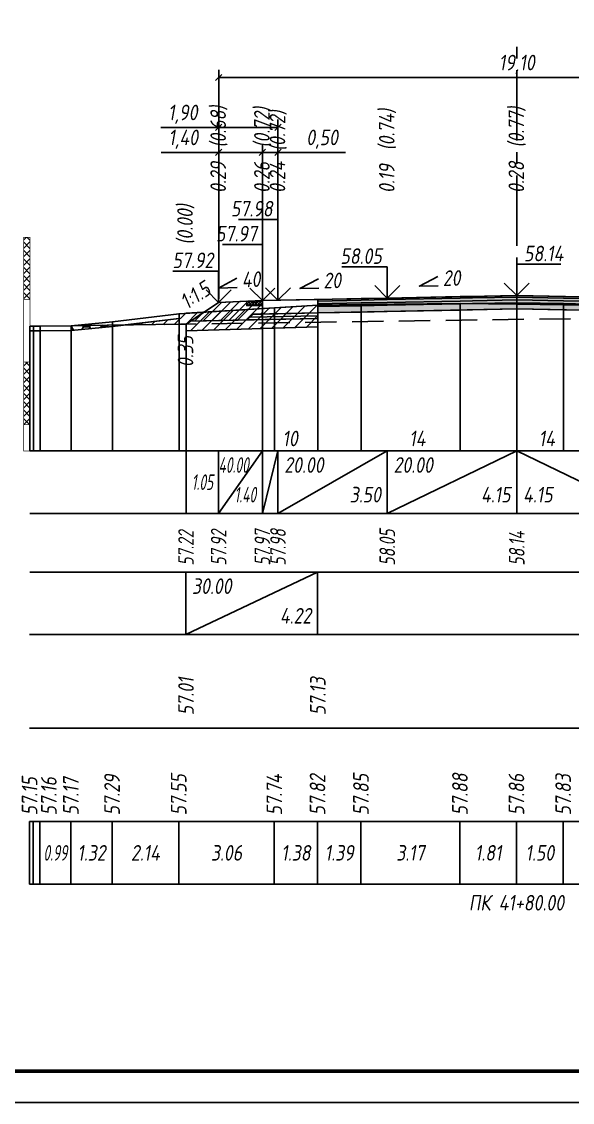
# Model space of a CAD drawing. Extents: x -717 to 1451, y -133302 to 233.
# Drawn here: x 78.7 to 166.9, y -65762.4 to -65589.2 of the extents above; entities that cross this region are included whole.
import ezdxf
from ezdxf.enums import TextEntityAlignment as Align

# ---------------------------------------------------------------- set-up
doc = ezdxf.new("R2010")
doc.units = 0
doc.linetypes.add('осевая2', pattern=[1.125, 0.75, -0.125, 0.125, -0.125])
doc.linetypes.add('штриховая', pattern=[0.75, 0.5, -0.25])
for name, color, linetype in [('Интерполированный поперечник', 2, 'Continuous'), ('Код_510', 7, 'Continuous'), ('Код_514', 1, 'Continuous'), ('Код_516', 1, 'Continuous'), ('Контур_0', 7, 'Continuous'), ('Контур_2521', 7, 'Continuous'), ('Контур_2564', 7, 'Continuous'), ('Контур_2660', 7, 'Continuous'), ('Контур_2665', 7, 'Continuous'), ('Контур_400', 7, 'Continuous'), ('Контур_508', 7, 'Continuous'), ('Контур_512', 7, 'Continuous'), ('Контур_513', 7, 'Continuous'), ('Контур_818', 7, 'Continuous'), ('Красный поперечник', 1, 'Continuous'), ('Линейка абсолютных высот', 7, 'Continuous'), ('Объём_2501', 7, 'Continuous'), ('Объём_2564', 7, 'Continuous'), ('Объём_2650', 7, 'Continuous'), ('Объём_2660', 7, 'Continuous'), ('Объём_2661', 7, 'Continuous'), ('Объём_2665', 7, 'Continuous'), ('Объём_2666', 7, 'Continuous'), ('Объём_2667', 7, 'Continuous'), ('Объём_2668', 7, 'Continuous'), ('Объём_2669', 7, 'Continuous'), ('Объём_2675', 7, 'Continuous'), ('Объём_2753', 7, 'Continuous'), ('Ось', 1, 'осевая2'), ('Откосы', 7, 'Continuous'), ('Отметки покрытия', 7, 'Continuous'), ('Подписи поперечников', 7, 'Continuous'), ('Рабочие отметки', 7, 'Continuous'), ('Рабочие отметки доп.', 7, 'Continuous'), ('Слои выравнивания', 7, 'Continuous'), ('Таблица', 7, 'Continuous'), ('Уклоны проезжей части', 7, 'Continuous'), ('Черный поперечник', 3, 'Continuous')]:
    doc.layers.add(name, color=color, linetype=linetype)
for name, color, linetype, true_color in [('Контур_2540', 2, 'Continuous', 0xffff00), ('Контур_2560', 2, 'Continuous', 0xffff00), ('Контур_2561', 7, 'Continuous', 0xff8040), ('Контур_2562', 3, 'Continuous', 0x00ff00), ('Контур_2563', 7, 'Continuous', 0xff8000), ('Контур_2570', 7, 'Continuous', 0x80ff00), ('Контур_2725', 7, 'Continuous', 0x323232), ('Контур_2736', 4, 'Continuous', 0x00ffff), ('Контур_2737', 4, 'Continuous', 0x00ffff), ('Контур_2738', 4, 'Continuous', 0x00ffff), ('Контур_2739', 4, 'Continuous', 0x00ffff), ('Контур_2741', 4, 'Continuous', 0x00ffff), ('Контур_2742', 4, 'Continuous', 0x00ffff), ('Контур_2743', 4, 'Continuous', 0x00ffff), ('Контур_2744', 7, 'Continuous', 0xa4ffff), ('Контур_2745', 7, 'Continuous', 0xa4ffff), ('Контур_2747', 4, 'Continuous', 0x00ffff), ('Контур_2748', 4, 'Continuous', 0x00ffff), ('Контур_2749', 4, 'Continuous', 0x00ffff), ('Контур_2750', 4, 'Continuous', 0x00ffff), ('Контур_2751', 4, 'Continuous', 0x00ffff), ('Контур_2752', 4, 'Continuous', 0x00ffff), ('Контур_2760', 7, 'Continuous', 0x323232), ('Контур_2761', 7, 'Continuous', 0x323232), ('Контур_2762', 7, 'Continuous', 0x323232), ('Контур_2763', 7, 'Continuous', 0x323232), ('Контур_402', 7, 'Continuous', 0xff6464), ('Контур_703', 4, 'Continuous', 0x00ffff), ('Контур_705', 4, 'Continuous', 0x00ffff), ('Контур_707', 4, 'Continuous', 0x00ffff), ('Контур_720', 131, 'Continuous', 0xaaffff), ('Объём_2500', 7, 'Continuous', 0xc0c0c0), ('Объём_2520', 7, 'Continuous', 0x80ffff), ('Объём_2540', 2, 'Continuous', 0xffff00), ('Объём_2560', 2, 'Continuous', 0xffff00), ('Объём_2561', 7, 'Continuous', 0xff8040), ('Объём_2562', 3, 'Continuous', 0x00ff00), ('Объём_2563', 7, 'Continuous', 0xff8000), ('Объём_2600', 7, 'Continuous', 0x808000), ('Объём_2746', 2, 'Continuous', 0xffff00)]:
    doc.layers.add(name, color=color, linetype=linetype, true_color=true_color)
doc.styles.get("Standard").update_dxf_attribs({"font": 'txt', "height": 2.5})
doc.styles.add('М', font='romand.shx', dxfattribs={"width": 0.8, "oblique": 10, "height": 2.5})
doc.dimstyles.new('ISO-25', dxfattribs={"dimtxt": 2.5, "dimasz": 2.5, "dimexe": 1.25, "dimexo": 0.625, "dimtad": 1, "dimtxsty": 'Standard', "dimcen": 2.5, "dimadec": 0, "dimazin": 0, "dimtfac": 1, "dimtmove": 0, "dimatfit": 3, "dimfxl": 1, "dimarcsym": 0})
pattern_1 = [(45.0000013, (0, 0), (-0.67351924, 0.673519211), []), (135.0000003, (0, 0), (-0.673519222, -0.67351923), [])]

# ---------------------------------------------------------------- blocks, each defined once
blk = doc.blocks.new('_Oblique')
at = {"color": 0, "linetype": 'ByBlock', "lineweight": -2}
blk.add_line((-0.5, -0.5), (0.5, 0.5), dxfattribs=at)
blk = doc.blocks.new('*D1580')
at = {"color": 0, "lineweight": -2, "transparency": 16777216}
for p, q in [((110.23, -65633.61), (110.23, -65608.89)), ((117.23, -65633.33), (117.23, -65608.89)), ((110.23, -65610.14), (101.02, -65610.14)), ((117.23, -65610.14), (110.23, -65610.14))]:
    blk.add_line(p, q, dxfattribs=at)
at = {"layer": 'Defpoints', "color": 0, "transparency": 16777216}
for p in [(117.23, -65610.14), (117.23, -65633.96), (110.23, -65634.24)]:
    blk.add_point(p, dxfattribs=at)
at = {"color": 0, "lineweight": -2, "transparency": 16777216, "rotation": 180}
blk.add_blockref('_Oblique', (110.23, -65610.14), dxfattribs=at)
at = {"color": 0, "lineweight": -2, "transparency": 16777216}
blk.add_blockref('_Oblique', (117.23, -65610.14), dxfattribs=at)
at = {"color": 0, "transparency": 16777216, "insert": (104.56, -65608.03), "char_height": 2.5, "width": 8.75, "attachment_point": 5, "style": 'М'}
blk.add_mtext('1,40', dxfattribs=at)
blk = doc.blocks.new('*D1582')
at = {"color": 0, "lineweight": -2, "transparency": 16777216}
for p, q in [((117.23, -65633.33), (117.23, -65608.89)), ((119.73, -65633.28), (119.73, -65608.89)), ((117.23, -65610.14), (119.73, -65610.14)), ((119.73, -65610.14), (130.56, -65610.14))]:
    blk.add_line(p, q, dxfattribs=at)
at = {"layer": 'Defpoints', "color": 0, "transparency": 16777216}
for p in [(119.73, -65610.14), (117.23, -65633.96), (119.73, -65633.91)]:
    blk.add_point(p, dxfattribs=at)
at = {"color": 0, "lineweight": -2, "transparency": 16777216, "rotation": 180}
blk.add_blockref('_Oblique', (117.23, -65610.14), dxfattribs=at)
at = {"color": 0, "lineweight": -2, "transparency": 16777216}
blk.add_blockref('_Oblique', (119.73, -65610.14), dxfattribs=at)
at = {"color": 0, "transparency": 16777216, "insert": (126.8, -65608.03), "char_height": 2.5, "width": 9.1667, "attachment_point": 5, "style": 'М'}
blk.add_mtext('0,50', dxfattribs=at)
blk = doc.blocks.new('*D1585')
at = {"color": 0, "lineweight": -2, "transparency": 16777216}
for p, q in [((110.23, -65606.14), (100.95, -65606.14)), ((110.23, -65633.61), (110.23, -65604.89)), ((119.73, -65606.14), (110.23, -65606.14)), ((119.73, -65633.28), (119.73, -65604.89))]:
    blk.add_line(p, q, dxfattribs=at)
at = {"layer": 'Defpoints', "color": 0, "transparency": 16777216}
for p in [(119.73, -65606.14), (119.73, -65633.91), (110.23, -65634.24)]:
    blk.add_point(p, dxfattribs=at)
at = {"color": 0, "lineweight": -2, "transparency": 16777216, "rotation": 180}
blk.add_blockref('_Oblique', (110.23, -65606.14), dxfattribs=at)
at = {"color": 0, "lineweight": -2, "transparency": 16777216}
blk.add_blockref('_Oblique', (119.73, -65606.14), dxfattribs=at)
at = {"color": 0, "transparency": 16777216, "insert": (104.49, -65604.03), "char_height": 2.5, "width": 8.75, "attachment_point": 5, "style": 'М'}
blk.add_mtext('1,90', dxfattribs=at)
blk = doc.blocks.new('*D1586')
at = {"color": 0, "lineweight": -2, "transparency": 16777216}
for p, q in [((110.23, -65633.61), (110.23, -65596.89)), ((205.73, -65633.61), (205.73, -65596.89)), ((110.23, -65598.14), (205.73, -65598.14))]:
    blk.add_line(p, q, dxfattribs=at)
at = {"layer": 'Defpoints', "color": 0, "transparency": 16777216}
for p in [(205.73, -65598.14), (110.23, -65634.24), (205.73, -65634.24)]:
    blk.add_point(p, dxfattribs=at)
at = {"color": 0, "lineweight": -2, "transparency": 16777216, "rotation": 180}
blk.add_blockref('_Oblique', (110.23, -65598.14), dxfattribs=at)
at = {"color": 0, "lineweight": -2, "transparency": 16777216}
blk.add_blockref('_Oblique', (205.73, -65598.14), dxfattribs=at)
at = {"color": 0, "transparency": 16777216, "insert": (157.98, -65596.03), "char_height": 2.5, "width": 10.4167, "attachment_point": 5, "style": 'М'}
blk.add_mtext('19,10', dxfattribs=at)

msp = doc.modelspace()

# ---------------------------------------------------------------- hatches: boundary and pattern name
h = msp.add_hatch()
h.set_pattern_fill('ANSI37', color=256, scale=0.1)
h.set_pattern_definition([(45, (115.97896, -65634.19558), (-0.22451, 0.22451), []), (135, (115.97896, -65634.19558), (-0.22451, -0.22451), [])])
h.paths.add_polyline_path([(114.729, -65633.995), (114.729, -65634.698), (117.229, -65634.698), (117.229, -65633.896), (115.972, -65634.196)])
at = {"layer": 'Линейка абсолютных высот'}
h = msp.add_hatch(dxfattribs=at)
h.set_pattern_fill('ANSI37', scale=0.3, style=0)
h.set_pattern_definition(pattern_1)
h.paths.add_polyline_path([(80, -65633.761), (80, -65623.761), (79, -65623.761), (79, -65633.761)])
h = msp.add_hatch(dxfattribs=at)
h.set_pattern_fill('ANSI37', scale=0.3, style=0)
h.set_pattern_definition(pattern_1)
h.paths.add_polyline_path([(80, -65653.761), (80, -65643.761), (79, -65643.761), (79, -65653.761)])
at = {"layer": 'Объём_2563'}
h = msp.add_hatch(dxfattribs=at)
h.set_pattern_fill('ANSI31', color=256, scale=0.3)
h.paths.add_polyline_path([(110.229, -65634.175), (114.729, -65633.995), (114.729, -65634.698), (117.229, -65634.698), (117.229, -65636.045), (115.729, -65636.075), (114.811, -65636.994), (105.729, -65637.175)])
at = {"layer": 'Объём_2600'}
h = msp.add_hatch(dxfattribs=at)
h.set_pattern_fill('ANSI31', color=6, scale=0.4)
h.paths.add_polyline_path([(105, -65638.72), (105, -65637.661), (95.264, -65637.799), (103.888, -65636.751), (103.888, -65636.001), (126.115, -65634.652), (126.115, -65638.086)])
h = msp.add_hatch(dxfattribs=at)
h.set_pattern_fill('HONEY', color=5, scale=0.3)
h.paths.add_polyline_path([(93.213, -65638.048), (86.612, -65638.67), (86.612, -65637.92), (95.264, -65637.799)])
at = {"layer": 'Слои выравнивания'}
for color, points in [(2, [(126.115, -65633.718), (133.074, -65633.579), (137.229, -65633.495), (148.925, -65633.262), (150.862, -65633.223), (157.979, -65633.08), (157.979, -65633.33), (150.862, -65633.473), (148.925, -65633.512), (137.229, -65633.745), (133.074, -65633.829), (126.115, -65633.968)]), (3, [(126.115, -65633.968), (133.074, -65633.829), (137.229, -65633.745), (148.925, -65633.512), (150.862, -65633.473), (157.979, -65633.33), (157.979, -65633.78), (150.862, -65633.923), (148.925, -65633.962), (137.229, -65634.195), (133.074, -65634.279), (126.115, -65634.418)]), (4, [(126.115, -65634.418), (133.074, -65634.279), (137.229, -65634.195), (148.925, -65633.962), (150.862, -65633.923), (157.979, -65633.78), (157.979, -65634.23), (150.862, -65634.373), (148.925, -65634.412), (137.229, -65634.645), (133.074, -65634.729), (126.115, -65634.868)]), (2, [(157.979, -65633.08), (165.456, -65633.23), (171.274, -65633.346), (171.274, -65633.596), (165.456, -65633.48), (157.979, -65633.33)]), (3, [(157.979, -65633.33), (165.456, -65633.48), (171.274, -65633.596), (171.274, -65634.046), (165.456, -65633.93), (157.979, -65633.78)]), (4, [(157.979, -65633.78), (165.456, -65633.93), (171.274, -65634.046), (171.274, -65634.496), (165.456, -65634.38), (157.979, -65634.23)]), (5, [(126.115, -65634.868), (133.074, -65634.729), (137.229, -65634.645), (148.925, -65634.412), (150.862, -65634.373), (157.979, -65634.23), (157.979, -65635.23), (150.862, -65635.373), (148.925, -65635.412), (137.229, -65635.645), (133.074, -65635.729), (126.115, -65635.868)]), (5, [(157.979, -65634.23), (165.456, -65634.38), (171.274, -65634.496), (171.274, -65635.496), (165.456, -65635.38), (157.979, -65635.23)])]:
    msp.add_hatch(color=color, dxfattribs=at).paths.add_polyline_path(points)

# ---------------------------------------------------------------- linework, layer by layer
at = {"flags": 128}
msp.add_lwpolyline([(-30.054, -65762.421), (389.946, -65762.421), (389.946, -65465.421), (-30.054, -65465.421)], close=True, dxfattribs=at)
at = {"const_width": 0.6, "flags": 128}
msp.add_lwpolyline([(-10.054, -65757.421), (384.946, -65757.421), (384.946, -65470.421), (-10.054, -65470.421)], close=True, dxfattribs=at)
msp.add_lwpolyline([(114.729, -65633.995), (114.729, -65634.698), (117.229, -65634.698), (117.229, -65633.896), (115.972, -65634.196), (114.729, -65633.995)])
at = {"layer": 'Интерполированный поперечник', "linetype": 'штриховая', "ltscale": 10, "flags": 128}
msp.add_lwpolyline([(86.612, -65637.92), (215.697, -65636.102)], dxfattribs=at)
at = {"layer": 'Код_510'}
for p, q in [((79.946, -65727.421), (79.946, -65717.421)), ((80.534, -65727.421), (80.534, -65717.421)), ((81.587, -65727.421), (81.587, -65717.421)), ((86.557, -65727.421), (86.557, -65717.421)), ((93.158, -65727.421), (93.158, -65717.421)), ((103.834, -65727.421), (103.834, -65717.421)), ((119.141, -65727.421), (119.141, -65717.421)), ((126.06, -65727.421), (126.06, -65717.421)), ((133.02, -65727.421), (133.02, -65717.421)), ((148.871, -65727.421), (148.871, -65717.421)), ((157.925, -65727.421), (157.925, -65717.421)), ((165.402, -65727.421), (165.402, -65717.421))]:
    msp.add_line(p, q, dxfattribs=at)
at = {"layer": 'Код_514'}
for p, q in [((105, -65668), (105, -65658)), ((110.229, -65668), (110.229, -65658)), ((110.229, -65668), (117.229, -65658)), ((117.229, -65668), (117.229, -65658)), ((117.229, -65668), (119.729, -65658)), ((119.729, -65668), (119.729, -65658)), ((119.729, -65668), (137.229, -65658)), ((137.229, -65668), (137.229, -65658)), ((137.229, -65668), (157.979, -65658)), ((157.979, -65668), (157.979, -65658)), ((157.979, -65658), (178.729, -65668))]:
    msp.add_line(p, q, dxfattribs=at)
at = {"layer": 'Код_516'}
for p, q in [((104.946, -65687.421), (104.946, -65677.421)), ((104.946, -65687.421), (126.06, -65677.421)), ((126.06, -65687.421), (126.06, -65677.421))]:
    msp.add_line(p, q, dxfattribs=at)
at = {"layer": 'Контур_0', "flags": 128}
for points in [[(110.229, -65634.175), (105, -65637.661), (105, -65637.661), (105, -65637.661), (105, -65637.661), (105, -65637.661), (105, -65637.661), (105, -65637.661), (105, -65637.661), (105, -65637.661), (105, -65637.661), (105, -65637.661), (105, -65637.661), (105, -65637.661), (105, -65637.661), (105, -65637.661)], [(110.229, -65634.175), (105, -65637.661), (105, -65637.661), (105, -65637.661), (105, -65637.661), (105, -65637.661), (105, -65637.661), (105, -65637.661), (105, -65637.661), (105, -65637.661), (105, -65637.661), (105, -65637.661), (105, -65637.661), (105, -65637.661), (105, -65637.661), (105, -65637.661), (105, -65637.661), (105, -65637.661), (105, -65637.661), (105, -65637.661), (105, -65637.661), (105, -65637.661), (105, -65637.661), (105, -65637.661), (105, -65637.661), (105, -65637.661), (105, -65637.661), (105, -65637.661), (105, -65637.661), (105, -65637.661)], [(119.729, -65635.995), (117.229, -65636.045), (117.229, -65633.895), (126.115, -65633.718), (126.115, -65635.868), (119.729, -65635.995), (119.729, -65635.995)], [(115.729, -65636.075), (126.115, -65635.868), (126.115, -65636.768), (114.811, -65636.994), (115.729, -65636.075), (115.729, -65636.075)], [(105.729, -65637.175), (114.811, -65636.994), (115.729, -65636.075), (117.229, -65636.045)]]:
    msp.add_lwpolyline(points, dxfattribs=at)
at = {"layer": 'Контур_2521', "color": 250, "flags": 128}
msp.add_lwpolyline([(115.27, -65636.535), (126.115, -65636.318)], dxfattribs=at)
at = {"layer": 'Контур_2540', "flags": 128}
msp.add_lwpolyline([(105.729, -65637.175), (126.115, -65636.768), (126.115, -65638.086), (105, -65638.72), (105, -65637.661), (105.729, -65637.175), (105.729, -65637.175)], dxfattribs=at)
at = {"layer": 'Контур_2560', "flags": 128}
msp.add_lwpolyline([(110.229, -65634.175), (110.229, -65634.175), (110.229, -65634.175), (117.229, -65633.895)], dxfattribs=at)
at = {"layer": 'Контур_2561', "flags": 128}
msp.add_lwpolyline([(117.229, -65633.895), (117.229, -65633.895), (110.229, -65634.175), (110.229, -65634.175), (117.229, -65633.895)], dxfattribs=at)
at = {"layer": 'Контур_2562', "flags": 128}
msp.add_lwpolyline([(110.229, -65634.175), (110.229, -65634.175), (110.229, -65634.175), (110.229, -65634.175), (110.229, -65634.175)], dxfattribs=at)
at = {"layer": 'Контур_2563', "flags": 128}
msp.add_lwpolyline([(110.229, -65634.175), (117.229, -65633.895), (117.229, -65636.045), (115.729, -65636.075), (114.811, -65636.994), (105.729, -65637.175), (110.229, -65634.175), (110.229, -65634.175)], dxfattribs=at)
at = {"layer": 'Контур_2564', "flags": 128}
msp.add_lwpolyline([(110.229, -65634.175), (117.229, -65633.895)], dxfattribs=at)
at = {"layer": 'Контур_2570', "flags": 128}
msp.add_lwpolyline([(80, -65638.75), (80.588, -65638.731), (81.641, -65638.731), (86.612, -65638.67), (86.612, -65638.67), (93.213, -65638.048), (103.888, -65636.751), (103.888, -65636.001), (119.195, -65635.07), (126.115, -65634.652), (133.074, -65634.515), (148.925, -65634.343), (157.979, -65634.483), (165.456, -65634.599), (171.274, -65634.68)], dxfattribs=at)
at = {"layer": 'Контур_2660', "flags": 128}
msp.add_lwpolyline([(105, -65638.72), (126.115, -65638.086)], dxfattribs=at)
at = {"layer": 'Контур_2665', "flags": 128}
msp.add_lwpolyline([(110.229, -65634.175), (110.229, -65634.175)], dxfattribs=at)
at = {"layer": 'Контур_2725', "flags": 128}
msp.add_lwpolyline([(126.115, -65635.868), (133.074, -65635.729), (137.229, -65635.645), (148.925, -65635.412), (150.862, -65635.373), (157.979, -65635.23), (165.456, -65635.38), (171.274, -65635.496)], dxfattribs=at)
at = {"layer": 'Контур_2736', "flags": 128}
msp.add_lwpolyline([(110.229, -65634.175), (105, -65637.661)], dxfattribs=at)
at = {"layer": 'Контур_2737', "flags": 128}
msp.add_lwpolyline([(105, -65637.661), (105, -65637.661)], dxfattribs=at)
at = {"layer": 'Контур_2738', "flags": 128}
msp.add_lwpolyline([(105, -65637.661), (105, -65637.661)], dxfattribs=at)
at = {"layer": 'Контур_2739', "flags": 128}
msp.add_lwpolyline([(105, -65637.661), (105, -65637.661)], dxfattribs=at)
at = {"layer": 'Контур_2741', "flags": 128}
msp.add_lwpolyline([(105, -65637.661), (105, -65637.661)], dxfattribs=at)
at = {"layer": 'Контур_2742', "flags": 128}
msp.add_lwpolyline([(105, -65637.661), (105, -65637.661)], dxfattribs=at)
at = {"layer": 'Контур_2743', "flags": 128}
msp.add_lwpolyline([(105, -65637.661), (105, -65637.661)], dxfattribs=at)
at = {"layer": 'Контур_2744', "flags": 128}
msp.add_lwpolyline([(105, -65637.661), (105, -65637.661)], dxfattribs=at)
msp.add_lwpolyline([(105, -65637.661), (105, -65637.661)], dxfattribs=at)
msp.add_lwpolyline([(105, -65637.661), (105, -65637.661)], dxfattribs=at)
msp.add_lwpolyline([(105, -65637.661), (105, -65637.661)], dxfattribs=at)
msp.add_lwpolyline([(105, -65637.661), (105, -65637.661)], dxfattribs=at)
msp.add_lwpolyline([(105, -65637.661), (105, -65637.661)], dxfattribs=at)
at = {"layer": 'Контур_2745', "flags": 128}
msp.add_lwpolyline([(105, -65637.661), (105, -65637.661)], dxfattribs=at)
msp.add_lwpolyline([(105, -65637.661), (105, -65637.661)], dxfattribs=at)
msp.add_lwpolyline([(105, -65637.661), (105, -65637.661)], dxfattribs=at)
msp.add_lwpolyline([(105, -65637.661), (105, -65637.661)], dxfattribs=at)
msp.add_lwpolyline([(105, -65637.661), (105, -65637.661)], dxfattribs=at)
msp.add_lwpolyline([(105, -65637.661), (105, -65637.661)], dxfattribs=at)
at = {"layer": 'Контур_2747', "flags": 128}
msp.add_lwpolyline([(105, -65637.661), (105, -65637.661)], dxfattribs=at)
at = {"layer": 'Контур_2748', "flags": 128}
msp.add_lwpolyline([(105, -65637.661), (105, -65637.661)], dxfattribs=at)
at = {"layer": 'Контур_2749', "flags": 128}
msp.add_lwpolyline([(105, -65637.661), (105, -65637.661)], dxfattribs=at)
at = {"layer": 'Контур_2750', "flags": 128}
msp.add_lwpolyline([(105, -65637.661), (105, -65637.661)], dxfattribs=at)
at = {"layer": 'Контур_2751', "flags": 128}
msp.add_lwpolyline([(105, -65637.661), (105, -65637.661)], dxfattribs=at)
at = {"layer": 'Контур_2752', "flags": 128}
msp.add_lwpolyline([(105, -65637.661), (105, -65637.661)], dxfattribs=at)
at = {"layer": 'Контур_2760', "flags": 128}
msp.add_lwpolyline([(126.115, -65633.718), (133.074, -65633.579), (137.229, -65633.495), (148.925, -65633.262), (150.862, -65633.223), (157.979, -65633.08), (165.456, -65633.23), (171.274, -65633.346)], dxfattribs=at)
at = {"layer": 'Контур_2761', "flags": 128}
msp.add_lwpolyline([(126.115, -65633.968), (133.074, -65633.829), (137.229, -65633.745), (148.925, -65633.512), (150.862, -65633.473), (157.979, -65633.33), (165.456, -65633.48), (171.274, -65633.596)], dxfattribs=at)
at = {"layer": 'Контур_2762', "flags": 128}
msp.add_lwpolyline([(126.115, -65634.418), (133.074, -65634.279), (137.229, -65634.195), (148.925, -65633.962), (150.862, -65633.923), (157.979, -65633.78), (165.456, -65633.93), (171.274, -65634.046)], dxfattribs=at)
at = {"layer": 'Контур_2763', "flags": 128}
msp.add_lwpolyline([(126.115, -65634.868), (133.074, -65634.729), (137.229, -65634.645), (148.925, -65634.412), (150.862, -65634.373), (157.979, -65634.23), (165.456, -65634.38), (171.274, -65634.496)], dxfattribs=at)
at = {"layer": 'Контур_400', "flags": 128}
for points in [[(117.229, -65633.895), (119.729, -65633.845), (119.729, -65633.845), (119.729, -65633.845), (119.729, -65633.845), (119.729, -65633.845), (119.729, -65633.845), (137.229, -65633.495), (157.979, -65633.08)], [(157.979, -65633.08), (178.729, -65633.495), (196.229, -65633.845), (196.229, -65633.845), (196.229, -65633.845), (196.229, -65633.845), (196.229, -65633.845), (196.229, -65633.845), (198.729, -65633.895)]]:
    msp.add_lwpolyline(points, dxfattribs=at)
at = {"layer": 'Контур_402', "flags": 128}
msp.add_lwpolyline([(105, -65638.72), (126.115, -65638.086), (126.115, -65635.868), (157.979, -65635.23), (171.274, -65635.496), (171.274, -65637.529), (212.62, -65638.77)], dxfattribs=at)
at = {"layer": 'Контур_508', "flags": 128}
msp.add_lwpolyline([(105, -65638.72), (126.115, -65638.086), (126.115, -65635.868), (157.979, -65635.23), (171.274, -65635.496), (171.274, -65637.529), (212.62, -65638.77), (212.62, -65637.795), (213.158, -65637.795), (215.697, -65636.102)], dxfattribs=at)
at = {"layer": 'Контур_512', "flags": 128}
msp.add_lwpolyline([(105, -65638.72), (126.115, -65638.086)], dxfattribs=at)
at = {"layer": 'Контур_513', "flags": 128}
msp.add_lwpolyline([(105, -65638.72), (126.115, -65638.086), (126.115, -65635.868), (157.979, -65635.23), (171.274, -65635.496), (171.274, -65637.529), (212.62, -65638.77), (212.62, -65637.795), (213.158, -65637.795), (215.697, -65636.102)], dxfattribs=at)
at = {"layer": 'Контур_703', "flags": 128}
for points in [[(110.229, -65634.175), (105, -65637.661)], [(105, -65637.661), (105, -65637.661)]]:
    msp.add_lwpolyline(points, dxfattribs=at)
at = {"layer": 'Контур_705', "flags": 128}
msp.add_lwpolyline([(105, -65637.661), (105, -65637.661)], dxfattribs=at)
at = {"layer": 'Контур_707', "flags": 128}
msp.add_lwpolyline([(105, -65637.661), (105, -65637.661)], dxfattribs=at)
at = {"layer": 'Контур_720', "flags": 128}
msp.add_lwpolyline([(105, -65637.661), (105, -65637.661)], dxfattribs=at)
at = {"layer": 'Контур_818', "flags": 128}
msp.add_lwpolyline([(105, -65635.933), (119.195, -65635.07), (126.115, -65634.652), (133.074, -65634.515), (148.925, -65634.343), (157.979, -65634.483), (165.456, -65634.599), (171.274, -65634.68), (188.053, -65635.355), (195.984, -65635.746), (195.984, -65636.496), (197.859, -65636.783), (201.37, -65637.143), (205.052, -65636.878), (211.481, -65636.882), (215.697, -65636.852)], dxfattribs=at)
at = {"layer": 'Красный поперечник'}
for p, q in [((105, -65637.661), (110.229, -65634.175)), ((110.229, -65634.175), (117.229, -65633.895)), ((117.229, -65633.895), (119.729, -65633.845)), ((119.729, -65633.845), (137.229, -65633.495)), ((137.229, -65633.495), (157.979, -65633.08)), ((157.979, -65633.08), (178.729, -65633.495)), ((105, -65638.72), (105, -65658)), ((126.115, -65638.086), (126.115, -65658))]:
    msp.add_line(p, q, dxfattribs=at)
at = {"layer": 'Линейка абсолютных высот', "color": 7, "const_width": 0.1, "flags": 128}
for points in [[(80, -65633.761), (80, -65623.761), (79, -65623.761), (79, -65633.761), (80, -65633.761)], [(80, -65643.761), (80, -65633.761), (79, -65633.761), (79, -65643.761), (80, -65643.761)], [(80, -65653.761), (80, -65643.761), (79, -65643.761), (79, -65653.761), (80, -65653.761)], [(80, -65658), (80, -65653.761), (79, -65653.761), (79, -65658), (80, -65658)]]:
    msp.add_lwpolyline(points, dxfattribs=at)
at = {"layer": 'Объём_2500', "flags": 128}
msp.add_lwpolyline([(119.729, -65635.995), (117.229, -65636.045), (117.229, -65633.895), (126.115, -65633.718), (126.115, -65635.868), (119.729, -65635.995), (119.729, -65635.995)], dxfattribs=at)
at = {"layer": 'Объём_2501', "flags": 128}
for points in [[(117.229, -65633.895), (119.729, -65633.845), (119.729, -65633.845), (119.729, -65633.845), (119.729, -65633.845), (119.729, -65633.845), (119.729, -65633.845), (137.229, -65633.495), (157.979, -65633.08)], [(157.979, -65633.08), (178.729, -65633.495), (196.229, -65633.845), (196.229, -65633.845), (196.229, -65633.845), (196.229, -65633.845), (196.229, -65633.845), (196.229, -65633.845), (198.729, -65633.895)]]:
    msp.add_lwpolyline(points, dxfattribs=at)
at = {"layer": 'Объём_2520', "color": 250, "flags": 128}
msp.add_lwpolyline([(115.729, -65636.075), (126.115, -65635.868), (126.115, -65636.768), (114.811, -65636.994), (115.729, -65636.075), (115.729, -65636.075)], dxfattribs=at)
at = {"layer": 'Объём_2540', "flags": 128}
msp.add_lwpolyline([(105.729, -65637.175), (126.115, -65636.768), (126.115, -65638.086), (105, -65638.72), (105, -65637.661), (105.729, -65637.175), (105.729, -65637.175)], dxfattribs=at)
at = {"layer": 'Объём_2560', "flags": 128}
msp.add_lwpolyline([(110.229, -65634.175), (110.229, -65634.175), (110.229, -65634.175), (117.229, -65633.895)], dxfattribs=at)
at = {"layer": 'Объём_2561', "flags": 128}
msp.add_lwpolyline([(117.229, -65633.895), (117.229, -65633.895), (110.229, -65634.175), (110.229, -65634.175), (117.229, -65633.895)], dxfattribs=at)
at = {"layer": 'Объём_2562', "flags": 128}
msp.add_lwpolyline([(110.229, -65634.175), (110.229, -65634.175), (110.229, -65634.175), (110.229, -65634.175), (110.229, -65634.175)], dxfattribs=at)
at = {"layer": 'Объём_2563', "color": 250, "flags": 128}
msp.add_lwpolyline([(110.229, -65634.175), (114.729, -65633.995), (114.729, -65634.698), (117.229, -65634.698), (117.229, -65636.045), (115.729, -65636.075), (114.811, -65636.994), (105.729, -65637.175), (110.229, -65634.175), (110.229, -65634.175)], dxfattribs=at)
at = {"layer": 'Объём_2564', "flags": 128}
msp.add_lwpolyline([(110.229, -65634.175), (117.229, -65633.895)], dxfattribs=at)
at = {"layer": 'Объём_2600', "color": 5, "flags": 128}
msp.add_lwpolyline([(93.213, -65638.048), (86.612, -65638.67), (86.612, -65637.92), (95.264, -65637.799), (93.213, -65638.048), (93.213, -65638.048)], dxfattribs=at)
at = {"layer": 'Объём_2650', "color": 6, "flags": 128}
msp.add_lwpolyline([(105, -65638.72), (105, -65637.661), (95.264, -65637.799), (103.888, -65636.751), (103.888, -65636.001), (126.115, -65634.652), (126.115, -65638.086), (105, -65638.72), (105, -65638.72)], dxfattribs=at)
at = {"layer": 'Объём_2660', "flags": 128}
msp.add_lwpolyline([(105, -65638.72), (126.115, -65638.086)], dxfattribs=at)
at = {"layer": 'Объём_2661', "flags": 128}
msp.add_lwpolyline([(110.229, -65634.175), (105, -65637.661)], dxfattribs=at)
at = {"layer": 'Объём_2665', "flags": 128}
msp.add_lwpolyline([(110.229, -65634.175), (110.229, -65634.175)], dxfattribs=at)
at = {"layer": 'Объём_2666', "flags": 128}
msp.add_lwpolyline([(110.229, -65634.175), (105, -65637.661)], dxfattribs=at)
at = {"layer": 'Объём_2667', "flags": 128}
msp.add_lwpolyline([(105, -65637.661), (105, -65637.661)], dxfattribs=at)
msp.add_lwpolyline([(105, -65637.661), (105, -65637.661)], dxfattribs=at)
at = {"layer": 'Объём_2668', "flags": 128}
msp.add_lwpolyline([(105, -65637.661), (105, -65637.661)], dxfattribs=at)
msp.add_lwpolyline([(105, -65637.661), (105, -65637.661)], dxfattribs=at)
at = {"layer": 'Объём_2669', "flags": 128}
msp.add_lwpolyline([(105, -65637.661), (105, -65637.661)], dxfattribs=at)
msp.add_lwpolyline([(105, -65637.661), (105, -65637.661)], dxfattribs=at)
at = {"layer": 'Объём_2675', "flags": 128}
msp.add_lwpolyline([(105, -65637.661), (105, -65637.661)], dxfattribs=at)
msp.add_lwpolyline([(105, -65637.661), (105, -65637.661)], dxfattribs=at)
msp.add_lwpolyline([(105, -65637.661), (105, -65637.661)], dxfattribs=at)
msp.add_lwpolyline([(105, -65637.661), (105, -65637.661)], dxfattribs=at)
msp.add_lwpolyline([(105, -65637.661), (105, -65637.661)], dxfattribs=at)
msp.add_lwpolyline([(105, -65637.661), (105, -65637.661)], dxfattribs=at)
msp.add_lwpolyline([(105, -65637.661), (105, -65637.661)], dxfattribs=at)
msp.add_lwpolyline([(105, -65637.661), (105, -65637.661)], dxfattribs=at)
msp.add_lwpolyline([(105, -65637.661), (105, -65637.661)], dxfattribs=at)
msp.add_lwpolyline([(105, -65637.661), (105, -65637.661)], dxfattribs=at)
msp.add_lwpolyline([(105, -65637.661), (105, -65637.661)], dxfattribs=at)
msp.add_lwpolyline([(105, -65637.661), (105, -65637.661)], dxfattribs=at)
at = {"layer": 'Объём_2746', "flags": 128}
msp.add_lwpolyline([(107.852, -65635.76), (126.115, -65634.652), (126.115, -65638.086), (105, -65638.72), (105, -65637.661), (107.852, -65635.76), (107.852, -65635.76)], dxfattribs=at)
at = {"layer": 'Объём_2753', "flags": 128}
msp.add_lwpolyline([(126.115, -65633.718), (126.115, -65633.718)], dxfattribs=at)
at = {"layer": 'Ось', "ltscale": 15}
msp.add_line((157.979, -65641.971), (157.979, -65592.051), dxfattribs=at)
at = {"layer": 'Откосы', "color": 1, "flags": 128}
for points in [[(113.194, -65631.778), (110.197, -65631.898), (113.135, -65630.279)], [(126.253, -65631.904), (123.254, -65631.964), (126.223, -65630.404)], [(145.378, -65631.521), (142.379, -65631.581), (145.348, -65630.021)]]:
    msp.add_lwpolyline(points, dxfattribs=at)
at = {"layer": 'Отметки покрытия', "color": 1}
for p, q in [((119.729, -65620.895), (113.379, -65620.895)), ((119.729, -65633.845), (119.729, -65620.895)), ((117.229, -65624.895), (110.829, -65624.895)), ((117.229, -65633.895), (117.229, -65624.895)), ((137.229, -65628.495), (129.929, -65628.495)), ((137.229, -65633.495), (137.229, -65628.495)), ((157.979, -65633.08), (157.979, -65628.08)), ((157.979, -65628.08), (165.029, -65628.08)), ((110.229, -65629.175), (102.879, -65629.175)), ((110.229, -65634.175), (110.229, -65629.175)), ((110.229, -65634.175), (108.229, -65632.175)), ((110.229, -65634.175), (112.229, -65632.175)), ((117.229, -65633.895), (115.229, -65631.895)), ((117.229, -65633.895), (119.229, -65631.895)), ((119.729, -65633.845), (117.729, -65631.845)), ((119.729, -65633.845), (121.729, -65631.845)), ((137.229, -65633.495), (135.229, -65631.495)), ((137.229, -65633.495), (139.229, -65631.495)), ((157.979, -65633.08), (155.979, -65631.08)), ((157.979, -65633.08), (159.979, -65631.08))]:
    msp.add_line(p, q, dxfattribs=at)
at = {"layer": 'Слои выравнивания'}
for p, q in [((117.229, -65633.895), (117.229, -65658)), ((126.115, -65633.718), (126.115, -65658)), ((157.979, -65633.08), (157.979, -65658))]:
    msp.add_line(p, q, dxfattribs=at)
at = {"layer": 'Слои выравнивания', "color": 2, "flags": 128}
for points in [[(126.115, -65633.718), (133.074, -65633.579), (137.229, -65633.495), (148.925, -65633.262), (150.862, -65633.223), (157.979, -65633.08), (157.979, -65633.33), (150.862, -65633.473), (148.925, -65633.512), (137.229, -65633.745), (133.074, -65633.829), (126.115, -65633.968)], [(157.979, -65633.08), (165.456, -65633.23), (171.274, -65633.346), (171.274, -65633.596), (165.456, -65633.48), (157.979, -65633.33)]]:
    msp.add_lwpolyline(points, close=True, dxfattribs=at)
at = {"layer": 'Слои выравнивания', "color": 3, "flags": 128}
for points in [[(126.115, -65633.968), (133.074, -65633.829), (137.229, -65633.745), (148.925, -65633.512), (150.862, -65633.473), (157.979, -65633.33), (157.979, -65633.78), (150.862, -65633.923), (148.925, -65633.962), (137.229, -65634.195), (133.074, -65634.279), (126.115, -65634.418)], [(157.979, -65633.33), (165.456, -65633.48), (171.274, -65633.596), (171.274, -65634.046), (165.456, -65633.93), (157.979, -65633.78)]]:
    msp.add_lwpolyline(points, close=True, dxfattribs=at)
at = {"layer": 'Слои выравнивания', "color": 4, "flags": 128}
for points in [[(126.115, -65634.418), (133.074, -65634.279), (137.229, -65634.195), (148.925, -65633.962), (150.862, -65633.923), (157.979, -65633.78), (157.979, -65634.23), (150.862, -65634.373), (148.925, -65634.412), (137.229, -65634.645), (133.074, -65634.729), (126.115, -65634.868)], [(157.979, -65633.78), (165.456, -65633.93), (171.274, -65634.046), (171.274, -65634.496), (165.456, -65634.38), (157.979, -65634.23)]]:
    msp.add_lwpolyline(points, close=True, dxfattribs=at)
at = {"layer": 'Слои выравнивания', "color": 5, "flags": 128}
for points in [[(126.115, -65634.868), (133.074, -65634.729), (137.229, -65634.645), (148.925, -65634.412), (150.862, -65634.373), (157.979, -65634.23), (157.979, -65635.23), (150.862, -65635.373), (148.925, -65635.412), (137.229, -65635.645), (133.074, -65635.729), (126.115, -65635.868)], [(157.979, -65634.23), (165.456, -65634.38), (171.274, -65634.496), (171.274, -65635.496), (165.456, -65635.38), (157.979, -65635.23)]]:
    msp.add_lwpolyline(points, close=True, dxfattribs=at)
at = {"layer": 'Таблица'}
for p, q in [((80, -65658), (240.697, -65658)), ((80, -65668), (240.697, -65668)), ((80, -65677.421), (240.697, -65677.421)), ((79.946, -65687.421), (240.643, -65687.421)), ((79.946, -65702.421), (240.643, -65702.421)), ((79.946, -65717.421), (240.643, -65717.421)), ((79.946, -65727.421), (240.643, -65727.421))]:
    msp.add_line(p, q, dxfattribs=at)
at = {"layer": 'Черный поперечник', "color": 7}
for p, q in [((119.195, -65635.07), (119.195, -65658)), ((126.115, -65634.652), (126.115, -65658)), ((133.074, -65634.515), (133.074, -65658)), ((148.925, -65634.343), (148.925, -65658)), ((157.979, -65634.483), (157.979, -65658)), ((165.456, -65634.599), (165.456, -65658)), ((93.213, -65637.298), (93.213, -65658)), ((103.888, -65636.001), (103.888, -65658)), ((80, -65638), (80, -65658)), ((80.588, -65637.981), (80.588, -65658)), ((81.641, -65637.981), (81.641, -65658)), ((86.612, -65637.92), (86.612, -65658))]:
    msp.add_line(p, q, dxfattribs=at)
at = {"layer": 'Черный поперечник', "flags": 128}
msp.add_lwpolyline([(80, -65638), (80.588, -65637.981), (81.641, -65637.981), (86.612, -65637.92), (93.213, -65637.298), (103.888, -65636.001), (119.195, -65635.07), (126.115, -65634.652), (133.074, -65634.515), (148.925, -65634.343), (157.979, -65634.483), (165.456, -65634.599), (171.274, -65634.68), (188.053, -65635.355), (195.984, -65635.746), (197.859, -65636.033), (201.37, -65636.393), (205.052, -65636.128), (211.481, -65636.132), (221.351, -65636.061), (224.262, -65635.824), (239.616, -65635.637), (240.697, -65635.622)], dxfattribs=at)

# ---------------------------------------------------------------- texts
at = {"layer": 'Код_510', "style": 'М', "oblique": 10, "width": 0.8}
for s, p in [('57.15', (79.946, -65716.421)), ('57.16', (83.034, -65716.421)), ('57.17', (86.557, -65716.421)), ('57.29', (93.158, -65716.421)), ('57.55', (103.834, -65716.421)), ('57.74', (119.141, -65716.421)), ('57.82', (126.06, -65716.421)), ('57.85', (133.02, -65716.421)), ('57.88', (148.871, -65716.421)), ('57.86', (157.925, -65716.421)), ('57.83', (165.402, -65716.421))]:
    msp.add_text(s, height=2.5, rotation=90, dxfattribs=at).set_placement(p, align=Align.MIDDLE_LEFT)
at = {"layer": 'Код_510', "style": 'М', "oblique": 10}
for s, width, p in [('0.99', 0.6, (84.072, -65722.421)), ('1.32', 0.8, (89.858, -65722.421)), ('2.14', 0.8, (98.496, -65722.421)), ('3.06', 0.8, (111.487, -65722.421)), ('1.38', 0.8, (122.601, -65722.421)), ('1.39', 0.8, (129.54, -65722.421)), ('3.17', 0.8, (140.945, -65722.421)), ('1.81', 0.8, (153.398, -65722.421)), ('1.50', 0.8, (161.663, -65722.421))]:
    msp.add_text(s, height=2.5, dxfattribs=dict(at, width=width)).set_placement(p, align=Align.MIDDLE_CENTER)
at = {"layer": 'Код_514', "style": 'М', "oblique": 10}
for s, width, p in [('40.00', 0.6, (110.197, -65659)), ('20.00', 0.8, (120.729, -65659)), ('20.00', 0.8, (138.229, -65659))]:
    msp.add_text(s, height=2.5, dxfattribs=dict(at, width=width)).set_placement(p, align=Align.TOP_LEFT)
at = {"layer": 'Код_514', "style": 'М', "oblique": 10, "width": 0.6}
msp.add_text('1.05', height=2.5, dxfattribs=at).set_placement((107.614, -65663), align=Align.MIDDLE_CENTER)
at = {"layer": 'Код_514', "style": 'М', "oblique": 10}
for s, width, p in [('1.40', 0.6, (116.229, -65667)), ('3.50', 0.8, (136.229, -65667)), ('4.15', 0.8, (156.979, -65667))]:
    msp.add_text(s, height=2.5, dxfattribs=dict(at, width=width)).set_placement(p, align=Align.BOTTOM_RIGHT)
at = {"layer": 'Код_514', "style": 'М', "oblique": 10, "width": 0.8}
msp.add_text('4.15', height=2.5, dxfattribs=at).set_placement((158.979, -65667), align=Align.BOTTOM_LEFT)
at = {"layer": 'Код_514', "style": 'М', "oblique": 10, "width": 0.7}
for s, p in [('57.22', (105, -65676.382)), ('57.92', (110.229, -65676.382)), ('57.97', (117.229, -65676.382)), ('57.98', (119.729, -65676.382)), ('58.05', (137.229, -65676.382)), ('58.14', (157.979, -65676.382))]:
    msp.add_text(s, height=2.5, rotation=90, dxfattribs=at).set_placement(p, align=Align.MIDDLE_LEFT)
at = {"layer": 'Код_516', "style": 'М', "oblique": 10, "width": 0.8}
msp.add_text('30.00', height=2.5, dxfattribs=at).set_placement((105.946, -65678.421), align=Align.TOP_LEFT)
msp.add_text('4.22', height=2.5, dxfattribs=at).set_placement((125.06, -65686.421), align=Align.BOTTOM_RIGHT)
for s, p in [('57.01', (105, -65700.371)), ('57.13', (126.115, -65700.371))]:
    msp.add_text(s, height=2.5, rotation=90, dxfattribs=at).set_placement(p, align=Align.MIDDLE_LEFT)
at = {"layer": 'Отметки покрытия', "color": 1, "style": 'М', "oblique": 10, "width": 0.8}
for s, p in [('57.98', (118.87, -65621.164)), ('57.97', (116.37, -65625.164)), ('58.05', (136.37, -65628.764)), ('57.92', (109.37, -65629.444))]:
    msp.add_text(s, height=2.5, dxfattribs=at).set_placement(p, align=Align.BOTTOM_RIGHT)
msp.add_text('58.14', height=2.5, dxfattribs=at).set_placement((159.12, -65628.349), align=Align.BOTTOM_LEFT)
at = {"layer": 'Подписи поперечников', "style": 'М', "oblique": 10, "width": 0.8}
msp.add_text('ПК 41+80.00', height=2.5, dxfattribs=at).set_placement((157.925, -65732.421), align=Align.BOTTOM_CENTER)
at = {"layer": 'Рабочие отметки', "color": 1, "style": 'М', "oblique": 10, "width": 0.8}
for s, p in [('0.29', (110.151, -65616.645)), ('0.26', (117.151, -65616.645)), ('0.24', (119.651, -65616.645)), ('0.28', (157.901, -65616.645)), ('0.19', (137.151, -65616.645))]:
    msp.add_text(s, height=2.5, rotation=90, dxfattribs=at).set_placement(p, align=Align.MIDDLE_LEFT)
msp.add_text('0.35', height=2.5, rotation=90, dxfattribs=at).set_placement((104.922, -65639.534), align=Align.MIDDLE_RIGHT)
at = {"layer": 'Рабочие отметки доп.', "color": 1, "style": 'М', "oblique": 10, "width": 0.8}
for s, p in [('(0.68)', (110.151, -65609.345)), ('(0.72)', (117.151, -65609.345)), ('(0.74)', (137.151, -65609.795)), ('(0.77)', (157.901, -65609.345)), ('(0.72)', (119.651, -65609.897)), ('(0.00)', (104.838, -65624.906))]:
    msp.add_text(s, height=2.5, rotation=90, dxfattribs=at).set_placement(p, align=Align.MIDDLE_LEFT)
at = {"layer": 'Слои выравнивания', "style": 'М', "oblique": 10, "width": 0.8}
for s, p in [('10', (121.672, -65658)), ('14', (142.047, -65658)), ('14', (162.785, -65658))]:
    msp.add_text(s, height=2.5, dxfattribs=at).set_placement(p, align=Align.BOTTOM_CENTER)
at = {"layer": 'Уклоны проезжей части', "color": 1, "style": 'М', "oblique": 10, "width": 0.8}
for s, rotation, p in [('1:1.5', 33.69007, (107.598, -65634.683)), ('40', 2.29061, (115.499, -65632.494)), ('20', 1.14576, (128.459, -65632.671)), ('20', 1.14576, (147.584, -65632.288))]:
    msp.add_text(s, height=2.5, rotation=rotation, dxfattribs=at).set_placement(p, align=Align.BOTTOM_CENTER)

# ---------------------------------------------------------------- dimensions: what is measured, and where the dimension line sits
at = {"color": 5}
dim = msp.add_linear_dim(base=(205.729, -65598.143), p1=(110.229, -65634.238), p2=(205.729, -65634.238), angle=180, dimstyle='ISO-25', override={"dimasz": 1, "dimlfac": 0.2, "dimzin": 0, "dimtxsty": 'М', "dimblk1": 'Oblique', "dimblk2": 'Oblique', "dimsah": 1}, dxfattribs=at)
dim.commit()
dim.dimension.update_dxf_attribs({"geometry": '*D1586', "text_midpoint": (157.979, -65596.03)})
for base, p1, p2, picture, middle in [((119.729, -65606.143), (110.229, -65634.238), (119.729, -65633.908), '*D1585', (104.494, -65606.143)), ((117.229, -65610.143), (110.229, -65634.238), (117.229, -65633.958), '*D1580', (104.56, -65610.143)), ((119.729, -65610.143), (117.229, -65633.958), (119.729, -65633.908), '*D1582', (126.802, -65610.143))]:
    dim = msp.add_linear_dim(base=base, p1=p1, p2=p2, angle=180, dimstyle='ISO-25', override={"dimasz": 1, "dimlfac": 0.2, "dimzin": 0, "dimtxsty": 'М', "dimblk1": 'Oblique', "dimblk2": 'Oblique', "dimsah": 1}, dxfattribs=at)
    dim.commit()
    dim.dimension.update_dxf_attribs({"geometry": picture, "text_midpoint": middle, "dimtype": 160})

doc.saveas('drawing.dxf')
